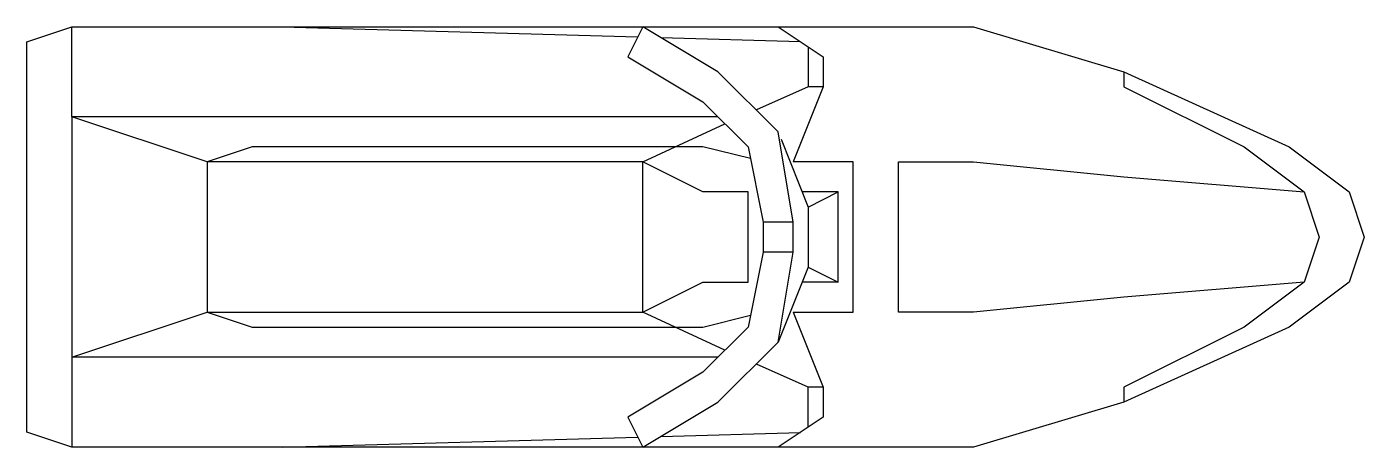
# Model space of a CAD drawing. Header units: millimetres. Extents: x -2134.48 to -2132.26, y 1604.07 to 1604.77.
import ezdxf

# ---------------------------------------------------------------- set-up
doc = ezdxf.new("R2010")
doc.units = ezdxf.units.MM
doc.header["$LTSCALE"] = 10
doc.layers.add('Embarcações', color=2, linetype='Continuous')

msp = doc.modelspace()

# ---------------------------------------------------------------- linework, layer by layer
at = {"layer": 'Embarcações'}
for p, q in [((-2134.4047, 1604.6202), (-2134.4047, 1604.7699)), ((-2134.0552, 1604.7699), (-2133.4647, 1604.753)), ((-2133.4265, 1604.752), (-2133.1948, 1604.7454)), ((-2133.1817, 1604.7366), (-2133.1817, 1604.67)), ((-2133.1817, 1604.67), (-2133.2678, 1604.6317)), ((-2133.1568, 1604.67), (-2133.1817, 1604.67)), ((-2133.3318, 1604.6202), (-2134.4047, 1604.6202)), ((-2133.4563, 1604.5453), (-2133.3201, 1604.6086)), ((-2133.2266, 1604.583), (-2133.1817, 1604.4703)), ((-2133.4563, 1604.2958), (-2133.4563, 1604.5453)), ((-2133.107, 1604.5453), (-2133.2066, 1604.5453)), ((-2133.107, 1604.2958), (-2133.107, 1604.5453)), ((-2133.1319, 1604.4955), (-2133.1916, 1604.4955)), ((-2133.1817, 1604.4703), (-2133.1319, 1604.4955)), ((-2133.1319, 1604.3456), (-2133.1319, 1604.4955)), ((-2133.1817, 1604.4703), (-2133.1817, 1604.3705)), ((-2133.2066, 1604.4454), (-2133.2566, 1604.4454)), ((-2133.2066, 1604.3956), (-2133.2566, 1604.3956)), ((-2133.1817, 1604.3705), (-2133.2317, 1604.2457)), ((-2133.1817, 1604.3705), (-2133.1319, 1604.3456)), ((-2133.1319, 1604.3456), (-2133.1916, 1604.3456)), ((-2133.3201, 1604.2325), (-2133.4563, 1604.2958)), ((-2133.2066, 1604.2958), (-2133.107, 1604.2958)), ((-2134.4047, 1604.2208), (-2134.4047, 1604.0712)), ((-2133.3318, 1604.2208), (-2134.4047, 1604.2208)), ((-2133.1817, 1604.171), (-2133.2678, 1604.2094)), ((-2133.1568, 1604.171), (-2133.1817, 1604.171)), ((-2133.1817, 1604.1044), (-2133.1817, 1604.171)), ((-2134.0552, 1604.0712), (-2133.4647, 1604.088)), ((-2133.4264, 1604.0891), (-2133.1948, 1604.0957))]:
    msp.add_line(p, q, dxfattribs=at)
for points in [[(-2132.2584, 1604.4205), (-2132.2833, 1604.3456), (-2132.3831, 1604.2709), (-2132.6575, 1604.1459), (-2132.9073, 1604.0712), (-2133.032, 1604.0712), (-2134.0552, 1604.0712), (-2134.4047, 1604.0712), (-2134.4795, 1604.0961), (-2134.4795, 1604.745), (-2134.4047, 1604.7699), (-2134.0552, 1604.7699), (-2133.2317, 1604.7699), (-2133.032, 1604.7699), (-2132.9073, 1604.7699), (-2132.6575, 1604.6949), (-2132.3831, 1604.5702), (-2132.2833, 1604.4955), (-2132.2584, 1604.4205)], [(-2133.4563, 1604.7699), (-2133.4812, 1604.7201), (-2133.3565, 1604.6451), (-2133.2815, 1604.5702), (-2133.2566, 1604.4454), (-2133.2566, 1604.3956), (-2133.2815, 1604.2709), (-2133.3565, 1604.1959), (-2133.4812, 1604.121), (-2133.4563, 1604.0712), (-2133.3316, 1604.1459), (-2133.2317, 1604.2457), (-2133.2066, 1604.3956), (-2133.2066, 1604.4454), (-2133.2317, 1604.5953), (-2133.3316, 1604.6949)], [(-2133.2815, 1604.4955), (-2133.3565, 1604.4955), (-2133.4063, 1604.5204), (-2133.4563, 1604.5453), (-2134.1801, 1604.5453), (-2134.4047, 1604.6202), (-2134.4047, 1604.2208), (-2134.1801, 1604.2958), (-2133.4563, 1604.2958), (-2133.4063, 1604.3207), (-2133.3565, 1604.3456), (-2133.2815, 1604.3456)]]:
    msp.add_lwpolyline(points, close=True, dxfattribs=at)
for points in [[(-2133.2317, 1604.7699), (-2133.1568, 1604.7201), (-2133.1568, 1604.67), (-2133.2066, 1604.5453)], [(-2132.6575, 1604.6949), (-2132.6575, 1604.67), (-2132.4578, 1604.5702), (-2132.358, 1604.4955), (-2132.3331, 1604.4205), (-2132.358, 1604.3456), (-2132.4578, 1604.2709), (-2132.6575, 1604.171), (-2132.6575, 1604.1459)], [(-2133.2777, 1604.5507), (-2133.3565, 1604.5702), (-2134.1052, 1604.5702), (-2134.1801, 1604.5453), (-2134.1801, 1604.2958), (-2134.1052, 1604.2709), (-2133.3565, 1604.2709), (-2133.2777, 1604.2904)], [(-2132.358, 1604.3456), (-2132.6575, 1604.3207), (-2132.9073, 1604.2958), (-2133.032, 1604.2958), (-2133.032, 1604.5453), (-2132.9073, 1604.5453), (-2132.6575, 1604.5204), (-2132.358, 1604.4955)], [(-2133.2066, 1604.2958), (-2133.1568, 1604.171), (-2133.1568, 1604.121), (-2133.2317, 1604.0712)]]:
    msp.add_lwpolyline(points, dxfattribs=at)

doc.saveas('drawing.dxf')
